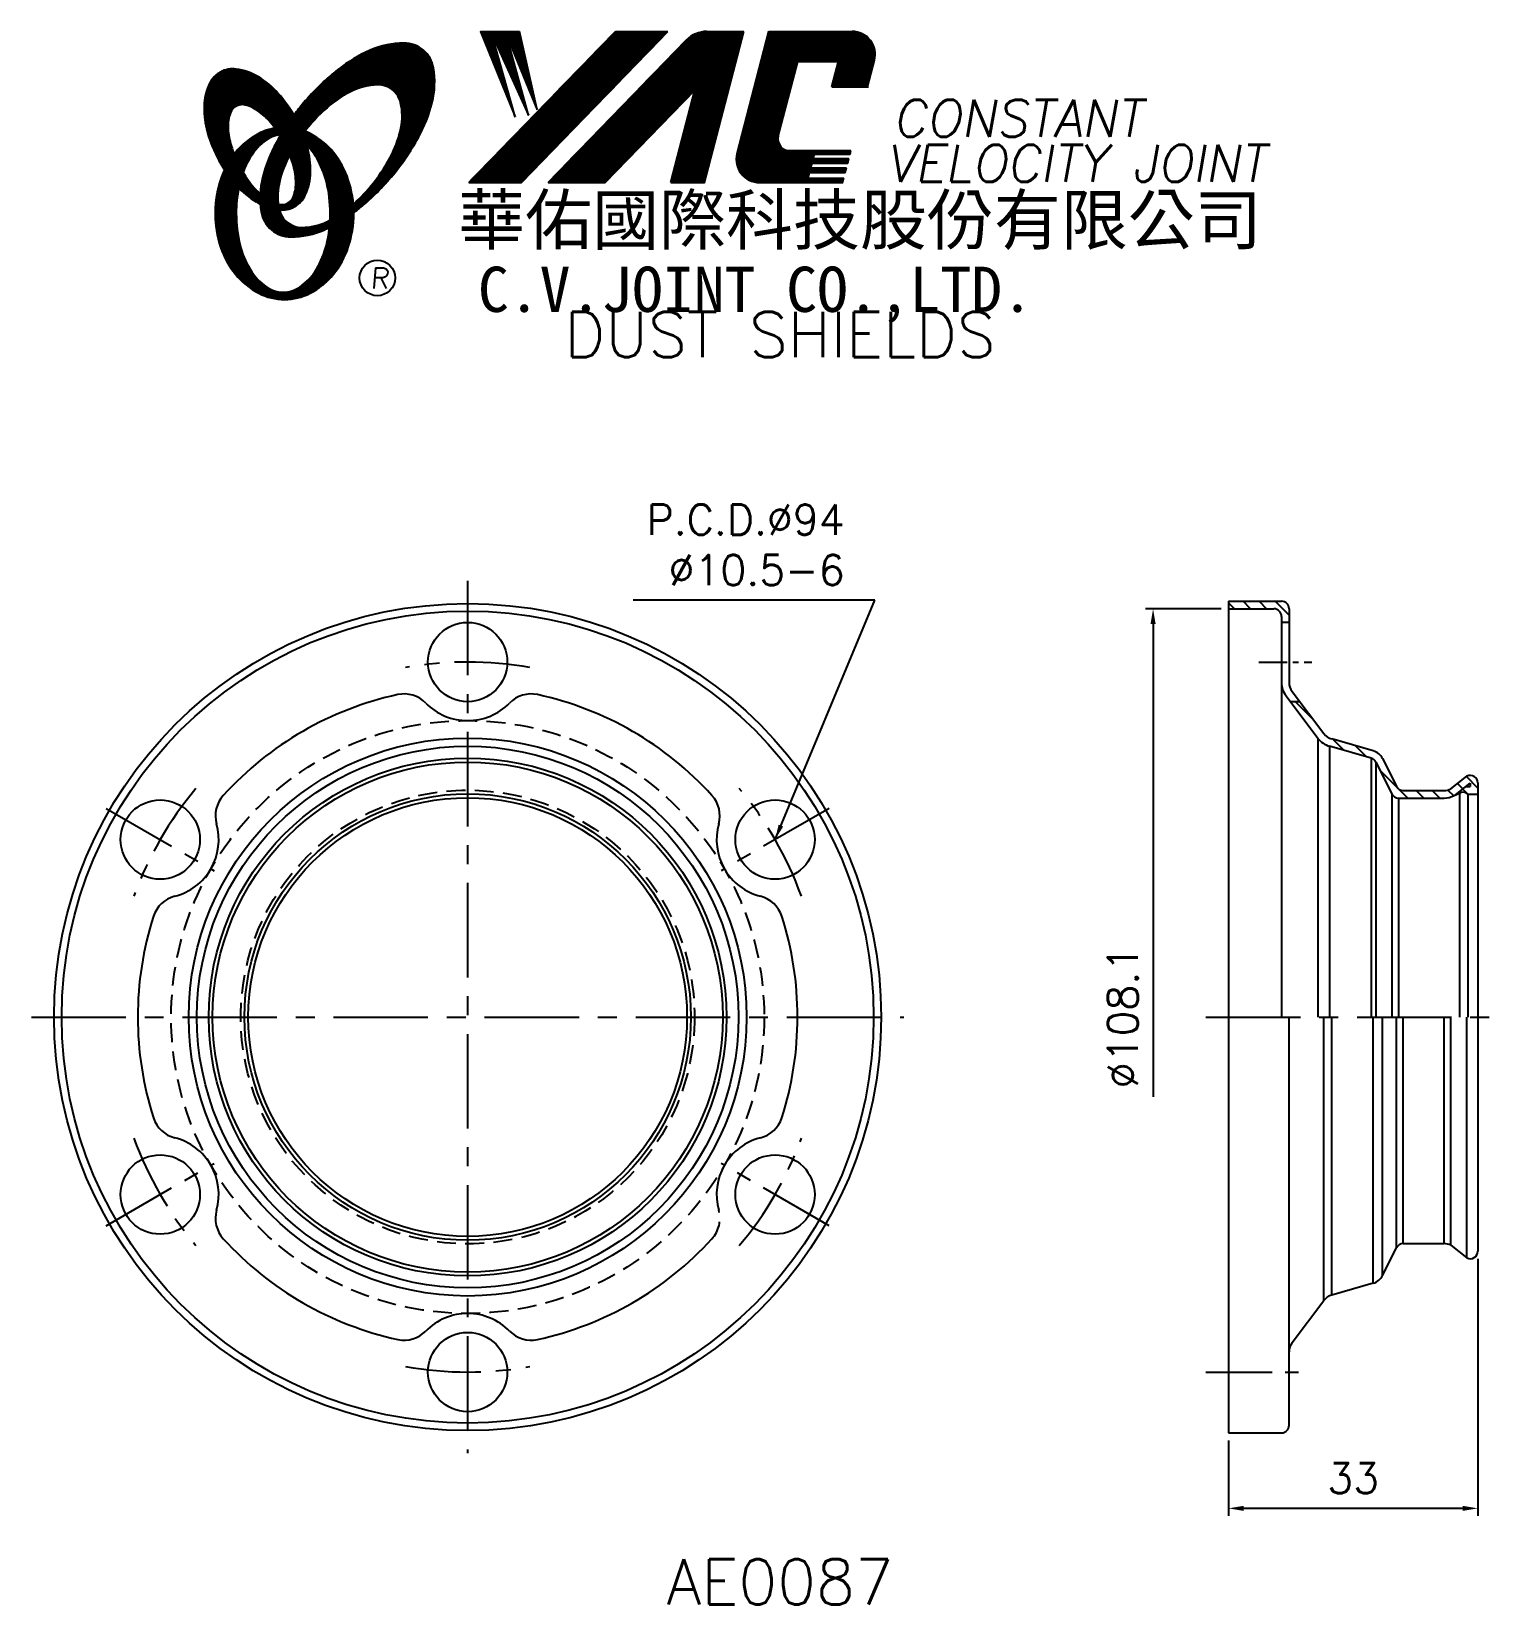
# Model space of a CAD drawing. Extents: x 76 to 271, y -3 to 206.
import ezdxf
from ezdxf.enums import TextEntityAlignment as Align

# ---------------------------------------------------------------- set-up
doc = ezdxf.new("R2010")
doc.units = 0
doc.header["$LTSCALE"] = 10
doc.header["$MEASUREMENT"] = 0
doc.linetypes.add('CENTER', pattern=[2, 1.25, -0.25, 0.25, -0.25])
doc.linetypes.add('HIDDEN', pattern=[0.375, 0.25, -0.125])
doc.layers.get('0').update_dxf_attribs({"linetype": 'CONTINUOUS'})
doc.layers.get('DEFPOINTS').update_dxf_attribs({"linetype": 'CONTINUOUS'})
doc.layers.add('4', color=4, linetype='CONTINUOUS')
doc.styles.add('CHINA', font='KAIU.TTF')
doc.styles.add('ITALICC', font='simplex.shx')
doc.dimstyles.new('STANDARD$0', dxfattribs={"dimtxt": 4, "dimasz": 2, "dimexe": 1, "dimexo": 1, "dimgap": 2, "dimtad": 1, "dimdec": 4, "dimzin": 10, "dimtxsty": 'ITALICC', "dimcen": 2, "dimclrd": 5, "dimclre": 5, "dimclrt": 18, "dimaunit": 1, "dimazin": 3, "dimtp": 0.1, "dimtfac": 0.7, "dimtdec": 4, "dimtmove": 0, "dimatfit": 3, "dimtolj": 1, "dimtzin": 10})
doc.dimstyles.new('STANDARD$7', dxfattribs={"dimtxt": 4, "dimasz": 2, "dimexe": 1, "dimexo": 1, "dimgap": 2, "dimtad": 1, "dimdec": 4, "dimzin": 10, "dimtxsty": 'ITALICC', "dimcen": -2, "dimclrd": 5, "dimclre": 5, "dimclrt": 18, "dimaunit": 1, "dimazin": 3, "dimtp": 2, "dimtfac": 0.75, "dimtdec": 4, "dimtmove": 0, "dimatfit": 3, "dimtolj": 1, "dimtzin": 10})
pattern_1 = [(45, (0.230744, -1.758614), (-0.00883883476, 0.00883883476), [])]
pattern_2 = [(45, (168.821289, -38.063024), (-0.00727476112, 0.00727476112), [])]

# ---------------------------------------------------------------- blocks, each defined once
blk = doc.blocks.new('*D13')
at = {"color": 5, "linetype": 'BYBLOCK'}
for p, q in [((233.91, 129.23), (223.91, 129.23)), ((224.91, 127.23), (224.91, 64.61))]:
    blk.add_line(p, q, dxfattribs=at)
blk.add_solid([(224.58, 127.23), (225.25, 127.23), (224.91, 129.23)], dxfattribs=at)
at = {"layer": 'DEFPOINTS', "color": 0, "linetype": 'BYBLOCK'}
for p in [(224.91, 129.23), (234.91, 129.23), (234.91, 21.13)]:
    blk.add_point(p, dxfattribs=at)
at = {"color": 18, "linetype": 'BYBLOCK', "insert": (220.91, 75.18), "char_height": 4, "attachment_point": 5, "rotation": 90, "style": 'ITALICC'}
blk.add_mtext('\\A1;∅108.1', dxfattribs=at)
blk = doc.blocks.new('*D14')
at = {"color": 5, "linetype": 'BYBLOCK'}
for p, q in [((267.91, 43.18), (267.91, 9.13)), ((234.91, 19.13), (234.91, 9.13)), ((265.91, 10.13), (236.91, 10.13))]:
    blk.add_line(p, q, dxfattribs=at)
for points in [[(236.91, 10.46), (236.91, 9.79), (234.91, 10.13)], [(265.91, 10.46), (265.91, 9.79), (267.91, 10.13)]]:
    blk.add_solid(points, dxfattribs=at)
at = {"layer": 'DEFPOINTS', "color": 0, "linetype": 'BYBLOCK'}
for p in [(267.91, 44.18), (234.91, 20.13), (234.91, 10.13)]:
    blk.add_point(p, dxfattribs=at)
at = {"color": 18, "linetype": 'BYBLOCK', "insert": (251.41, 14.13), "char_height": 4, "attachment_point": 5, "style": 'ITALICC'}
blk.add_mtext('\\A1;33', dxfattribs=at)

msp = doc.modelspace()

# ---------------------------------------------------------------- hatches: boundary and pattern name
at = {"layer": '4', "linetype": 'CONTINUOUS'}
h = msp.add_hatch(dxfattribs=at)
h.set_pattern_fill('ANSI31', color=5, scale=0.082305, style=0)
h.set_pattern_definition([(45, (0.230744, -1.758614), (-0.00727476112, 0.00727476112), [])])
h.paths.add_polyline_path([(122.26622, 198.60989, -0.172879177), (124.20769, 197.95132, -0.172879177), (125.29498, 196.21327, -0.104527385), (125.32276, 192.88508, -0.065680101), (124.15323, 189.48313, -0.051823203), (121.71281, 185.64074, -0.044272532), (119.03784, 182.8144, -0.020203161), (119.09143, 181.67648, 0.006517006), (119.49598, 181.98856, 0.049863361), (124.0494, 186.40162, 0.049863361), (127.63904, 191.62879, 0.063682799), (129.46008, 196.25613, 0.103597411), (129.64938, 200.8401, 0.177892575), (128.30077, 203.21038, 0.177892575), (125.73838, 204.14371, 0.103597411), (121.25058, 203.19066, 0.063682799), (116.99284, 200.62159, 0.049863361), (112.43942, 196.20853, 0.016070017), (111.16872, 194.60222, -0.007061632), (111.416, 194.16518, -0.031648676), (112.36858, 192.12861, -0.008069351), (112.80049, 192.69292, -0.051823203), (115.97887, 195.95137, -0.065680101), (119.0208, 197.87173, -0.104527385)])
h.paths.add_polyline_path([(109.19055, 185.44857, -0.065680101), (110.36008, 188.85053, -0.006063428), (110.60402, 189.32554, 0.027613469), (109.87718, 190.91361, 0.017011252), (109.34376, 191.84859, 0.007829282), (108.84978, 190.98136, 0.063682799), (107.02873, 186.35402, 0.103597411), (106.83944, 181.77004, 0.177892575), (108.18804, 179.39977, 0.177892575), (110.75043, 178.46644, 0.103597411), (115.23823, 179.41949, 0.008811776), (115.8652, 179.70956, 0.013922709), (115.94252, 180.67937, -0.009086703), (115.49251, 180.46193, -0.104527385), (112.24709, 179.72376, -0.172879177), (110.30562, 180.38233, -0.172879177), (109.21832, 182.12038, -0.104527385)])
h = msp.add_hatch(dxfattribs=at)
h.set_pattern_fill('ANSI31', color=5, scale=0.1, style=0)
h.set_pattern_definition(pattern_1)
h.paths.add_polyline_path([(160.68945, 205.67237), (153.73214, 205.67237), (134.31554, 185.66861), (141.27284, 185.66861)])
h.paths.add_polyline_path([(164.23634, 197.9068), (161.05597, 185.66861), (165.53695, 185.66861), (170.73539, 205.67237), (165.83866, 205.67237, 0.202785967), (163.10459, 204.51595), (144.81045, 185.66861), (152.35737, 185.66861)])
h.paths.add_polyline_path([(177.86345, 201.67395), (183.25717, 201.67395), (182.38815, 198.32994), (187.10497, 198.32994), (188.02169, 201.8575, 0.490800957), (185.07149, 205.67237), (174.03717, 205.67237), (169.83012, 189.48348, 0.490800957), (172.78032, 185.66861), (183.81463, 185.66861), (183.96908, 186.26292), (179.25226, 186.26292), (179.44562, 187.00701), (184.16245, 187.00701), (184.321, 187.61714), (179.60418, 187.61714), (179.76543, 188.23761), (184.48225, 188.23761), (184.63843, 188.8386), (179.92161, 188.8386), (180.07841, 189.44198), (184.79523, 189.44198), (184.91196, 189.89117), (176.77221, 189.89117, -0.490800957), (175.29711, 191.79861)])
h = msp.add_hatch(dxfattribs=at)
h.set_pattern_fill('ANSI31', color=1, scale=0.1, style=0)
h.set_pattern_definition(pattern_1)
h.paths.add_polyline_path([(141.04751, 205.67237), (135.87019, 205.67237), (140.44095, 194.36863), (137.37501, 205.32661), (142.20975, 194.60429), (139.26174, 205.32661), (143.38896, 195.31126)])
h = msp.add_hatch(dxfattribs=at)
h.set_pattern_fill('ANSI31', color=3, scale=0.082305, style=0)
h.set_pattern_definition(pattern_2)
h.paths.add_polyline_path([(106.46971, 199.66073, 0.106488277), (103.52783, 200.6993, 0.158297415), (101.43763, 200.30425, 0.158297415), (99.9783, 198.75657, 0.106488277), (99.26749, 195.7188, 0.071723199), (99.68553, 192.40584, 0.058080454), (101.23052, 188.59046, 0.058080454), (103.61156, 185.23266, 0.071723199), (106.1768, 183.09491, 0.020895977), (106.71699, 182.79292, -0.030777155), (106.70108, 184.16914, -0.042059526), (105.60473, 185.3319, -0.04691039), (103.98556, 187.81305, -0.04691039), (102.85728, 190.55254, -0.060581117), (102.45518, 192.8146, -0.10187153), (102.7668, 194.90281, -0.185892489), (103.54689, 195.79445, -0.185892489), (104.72353, 195.93257, -0.10187153), (106.62118, 195.00703, -0.060581117), (108.25802, 193.39476, -0.04691039), (109.87718, 190.91361, -0.04691039), (111.00546, 188.17413, -0.060581117), (111.40756, 185.91206, -0.10187153), (111.09594, 183.82386, -0.185892489), (110.31585, 182.93222, -0.185892489), (109.13921, 182.7941, -0.002013383), (109.09841, 182.80472, 0.021593804), (109.21832, 182.12038, 0.006477741), (109.23633, 182.04335, 0.14950097), (111.20888, 182.45138, 0.158297415), (112.66821, 183.99907, 0.106488277), (113.37903, 187.03684, 0.071723199), (112.96098, 190.3498, 0.058080454), (111.416, 194.16518, 0.058080454), (109.03495, 197.52297, 0.071723199)])
h = msp.add_hatch(dxfattribs=at)
h.set_pattern_fill('ANSI31', color=1, scale=0.082305, style=0)
h.set_pattern_definition(pattern_2)
h.paths.add_polyline_path([(107.56334, 191.33728, -0.120168026), (109.25513, 191.99067, 0.016865385), (108.65537, 192.87341, 0.076648372), (106.49914, 192.15449, 0.104809576), (103.41468, 189.64139, 0.005838257), (103.24774, 189.42919, 0.028089978), (103.98556, 187.81305, 0.014237292), (104.42769, 187.02801, -0.045767751), (105.35287, 188.96485, -0.106890197)])
h.paths.add_polyline_path([(103.53197, 181.58266, -0.048711043), (103.86207, 184.963, -0.007865741), (103.61156, 185.23266, -0.037695478), (101.97569, 187.35142, 0.03042545), (101.45036, 186.04745, 0.080710289), (100.72493, 181.58266, 0.080710289), (101.45036, 177.11787, 0.089265679), (103.41468, 173.52393, 0.104809576), (106.49914, 171.01083, 0.11926607), (109.90833, 170.18589, 0.11926607), (113.31752, 171.01083, 0.104809576), (116.40198, 173.52393, 0.089265679), (118.3663, 177.11787, 0.080710289), (119.09174, 181.58266, 0.080710289), (118.3663, 186.04745, 0.089265679), (116.40198, 189.64139, 0.104809576), (113.31752, 192.15449, 0.025513357), (112.62429, 192.46724, 0.004818181), (112.36858, 192.12861, -0.023722145), (112.9098, 190.53186, -0.065307489), (114.14498, 188.96485, -0.073950765), (115.45743, 185.76712, -0.060532391), (115.96589, 181.58266, -0.060532391), (115.45743, 177.3982, -0.073950765), (114.14498, 174.20047, -0.106890197), (111.93452, 171.82804, -0.153118262), (109.74893, 171.14266, -0.153118262), (107.56334, 171.82804, -0.106890197), (105.35287, 174.20047, -0.073950765), (104.04042, 177.3982, -0.060532391)])
h = msp.add_hatch(dxfattribs=at)
h.set_pattern_fill('ANSI31', color=5, scale=12, angle=90, style=0)
h.set_pattern_definition([(135, (3.6755, -3.6164), (-1.06066, -1.06066), [])])
h.paths.add_polyline_path([(242.9148, 129.22828, 0.414213562), (241.9148, 130.22828), (234.9148, 130.22828), (234.9148, 129.22828), (240.9148, 129.22828, -0.414213562), (241.9148, 128.22828), (241.9148, 127.42828), (242.9148, 127.42828)])
h.paths.add_polyline_path([(255.30826, 109.39136, 0.210229786), (254.06885, 110.41998), (248.55986, 111.99398, -0.16324673), (247.51136, 112.71428), (244.33953, 116.92828), (243.08792, 116.92828), (246.71239, 112.1129, 0.16324673), (248.28513, 111.03245), (253.79413, 109.45845, -0.210229786), (254.41384, 108.94414), (256.52038, 104.73106, 0.284079044), (257.4148, 104.17828), (263.44267, 104.17828, 0.116433821), (264.78431, 104.495), (265.44675, 104.82622, -0.303921968), (266.59361, 104.69348), (267.9148, 104.67828), (267.9148, 106.17833, 0.557536516), (266.46759, 107.07276), (264.33709, 105.38942, -0.116433821), (263.44267, 105.17828), (258.03284, 105.17828, -0.284079044), (257.13841, 105.73106)])
h.paths.add_polyline_path([(266.9148, 106.15163), (266.9148, 105.68985), (266.33874, 105.69648)], flags=16)

# ---------------------------------------------------------------- linework, layer by layer
at = {"layer": '4', "color": 5, "linetype": 'CONTINUOUS'}
for p, q in [((134.31554, 185.66861), (153.73214, 205.67237)), ((141.27284, 185.66861), (160.68945, 205.67237)), ((144.81045, 185.66861), (163.10459, 204.51595)), ((153.73214, 205.67237), (160.68945, 205.67237)), ((165.53695, 185.66861), (170.73539, 205.67237)), ((165.83866, 205.67237), (170.73539, 205.67237)), ((169.83012, 189.48348), (174.03717, 205.67237)), ((174.03717, 205.67237), (185.07149, 205.67237)), ((175.29711, 191.79861), (177.86345, 201.67395)), ((177.86345, 201.67395), (183.25717, 201.67395)), ((182.38815, 198.32994), (183.25717, 201.67395)), ((187.10497, 198.32994), (188.02169, 201.8575)), ((152.35737, 185.66861), (164.23634, 197.9068)), ((161.05597, 185.66861), (164.23634, 197.9068)), ((182.38815, 198.32994), (187.2554, 198.32994)), ((176.77221, 189.89117), (184.91196, 189.89117)), ((184.79523, 189.44198), (184.91196, 189.89117)), ((179.60418, 187.61714), (179.76543, 188.23761)), ((179.60418, 187.61714), (184.321, 187.61714)), ((179.76543, 188.23761), (184.48225, 188.23761)), ((179.92161, 188.8386), (180.07841, 189.44198)), ((179.92161, 188.8386), (184.63843, 188.8386)), ((180.07841, 189.44198), (184.79523, 189.44198)), ((184.16245, 187.00701), (184.321, 187.61714)), ((184.48225, 188.23761), (184.63843, 188.8386)), ((134.31554, 185.66861), (141.27284, 185.66861)), ((144.81045, 185.66861), (152.35737, 185.66861)), ((161.05597, 185.66861), (165.53695, 185.66861)), ((172.78032, 185.66861), (183.81463, 185.66861)), ((179.25226, 186.26292), (179.44562, 187.00701)), ((179.25226, 186.26292), (183.96908, 186.26292)), ((179.44562, 187.00701), (184.16245, 187.00701)), ((183.81463, 185.66861), (183.96908, 186.26292))]:
    msp.add_line(p, q, dxfattribs=at)
at = {"layer": '4', "color": 1, "linetype": 'CONTINUOUS'}
for p, q in [((135.87019, 205.67237), (141.04751, 205.67237)), ((135.87019, 205.67237), (140.44095, 194.36863)), ((140.44095, 194.36863), (137.37501, 205.32661)), ((137.37501, 205.32661), (142.20975, 194.60429)), ((139.26174, 205.32661), (143.38896, 195.31126)), ((142.20975, 194.60429), (139.26174, 205.32661)), ((143.38896, 195.31126), (141.04751, 205.67237))]:
    msp.add_line(p, q, dxfattribs=at)
at = {"layer": '4', "color": 5, "linetype": 'CENTER'}
for p, q in [((134.16482, 132.92828), (134.16482, 17.42828)), ((76.41482, 75.17828), (191.91482, 75.17828)), ((231.9148, 75.17828), (270.9148, 75.17828))]:
    msp.add_line(p, q, dxfattribs=at)
at = {"layer": '4', "color": 7, "linetype": 'CONTINUOUS'}
for p, q in [((234.9148, 130.22828), (234.9148, 20.12828)), ((234.9148, 130.22828), (241.9148, 130.22828)), ((234.9148, 129.22828), (240.9148, 129.22828)), ((242.9148, 129.22828), (242.9148, 119.48971)), ((241.9148, 128.22828), (241.9148, 75.17828)), ((242.9148, 127.42828), (241.9148, 127.42828)), ((242.5179, 117.68559), (246.71239, 112.1129)), ((244.33953, 116.92828), (243.08792, 116.92828)), ((243.31687, 118.28696), (247.51136, 112.71428)), ((246.71239, 112.1129), (246.71239, 75.17828)), ((248.28513, 111.03245), (248.28513, 75.17828)), ((253.79413, 109.45845), (248.28513, 111.03245)), ((254.06885, 110.41998), (248.55986, 111.99398)), ((253.79413, 109.45845), (253.79413, 75.17828)), ((254.41384, 108.94414), (254.41384, 75.17828)), ((254.41384, 108.94414), (256.52038, 104.73106)), ((255.30826, 109.39136), (257.13841, 105.73106)), ((256.4148, 107.17828), (256.4148, 107.17828)), ((264.33709, 105.38942), (266.46759, 107.07276)), ((256.52038, 104.73106), (256.52038, 75.17828)), ((257.4148, 104.17828), (257.4148, 75.17828)), ((257.4148, 104.17828), (263.44267, 104.17828)), ((258.03284, 105.17828), (263.44267, 105.17828)), ((264.78431, 104.495), (265.46759, 104.83664)), ((264.95705, 104.60478), (266.9148, 106.15163)), ((265.46759, 104.83664), (265.46759, 75.17828)), ((266.33874, 105.69648), (266.9148, 105.68985)), ((266.59361, 104.69348), (266.59361, 75.17828)), ((266.59361, 104.69348), (267.9148, 104.67828)), ((266.9148, 106.15163), (266.9148, 105.68985)), ((267.9148, 106.17833), (267.9148, 44.17823)), ((242.9148, 21.42828), (242.9148, 75.17828)), ((247.51136, 37.64228), (247.51136, 75.17828)), ((248.55986, 38.36258), (248.55986, 75.17828)), ((254.06885, 39.93658), (254.06885, 75.17828)), ((255.30826, 40.9652), (255.30826, 75.17828)), ((257.13841, 44.62549), (257.13841, 75.17828)), ((258.03284, 45.17828), (258.03284, 75.17828)), ((263.44267, 45.17828), (263.44267, 75.17828)), ((264.33709, 44.96713), (264.33709, 75.17828)), ((266.46759, 43.2838), (266.46759, 75.17828)), ((255.30826, 40.9652), (257.13841, 44.62549)), ((258.03284, 45.17828), (263.44267, 45.17828)), ((264.33709, 44.96713), (266.46759, 43.2838)), ((264.33709, 44.96713), (266.46759, 43.2838)), ((256.4148, 43.17828), (256.4148, 43.17828)), ((254.06885, 39.93658), (248.55986, 38.36258)), ((254.06885, 39.93658), (248.55986, 38.36258)), ((243.31687, 32.06959), (247.51136, 37.64228)), ((243.31687, 32.06959), (247.51136, 37.64228)), ((242.9148, 21.12828), (242.9148, 30.86684)), ((242.9148, 21.42828), (242.9148, 30.86684)), ((234.9148, 20.12828), (241.9148, 20.12828))]:
    msp.add_line(p, q, dxfattribs=at)
at = {"layer": '4', "color": 5, "linetype": 'CENTER', "ltscale": 0.3}
msp.add_line((238.9148, 122.17828), (245.9148, 122.17828), dxfattribs=at)
at = {"layer": '4', "color": 5, "linetype": 'CENTER', "ltscale": 0.8}
for p, q in [((86.31691, 102.80328), (100.60633, 94.55328)), ((182.01272, 102.80328), (167.7233, 94.55328)), ((86.31691, 47.55328), (100.60633, 55.80328)), ((182.01272, 47.55328), (167.7233, 55.80328))]:
    msp.add_line(p, q, dxfattribs=at)
at = {"layer": '4', "color": 5, "linetype": 'CENTER', "ltscale": 0.7}
msp.add_line((231.9148, 28.17828), (245.9148, 28.17828), dxfattribs=at)
at = {"layer": '4', "color": 5, "linetype": 'CONTINUOUS'}
for points in [[(119.09143, 181.67648, 0.006517006), (119.49598, 181.98856, 0.049863361), (124.0494, 186.40162, 0.049863361), (127.63904, 191.62879, 0.063682799), (129.46008, 196.25613, 0.103597411), (129.64938, 200.8401, 0.177892575), (128.30077, 203.21038, 0.177892575), (125.73838, 204.14371, 0.103597411), (121.25058, 203.19066, 0.063682799), (116.99284, 200.62159, 0.049863361), (112.43942, 196.20853, 0.016070017), (111.16872, 194.60222)], [(119.03784, 182.8144, 0.044272532), (121.71281, 185.64074, 0.051823203), (124.15323, 189.48313, 0.065680101), (125.32276, 192.88508, 0.104527385), (125.29498, 196.21327, 0.172879177), (124.20769, 197.95132, 0.172879177), (122.26622, 198.60989, 0.104527385), (119.0208, 197.87173, 0.065680101), (115.97887, 195.95137, 0.051823203), (112.80049, 192.69292, 0.008069351), (112.36858, 192.12861)], [(109.34376, 191.84859, 0.007829282), (108.84978, 190.98136, 0.063682799), (107.02873, 186.35402, 0.103597411), (106.83944, 181.77004, 0.177892575), (108.18804, 179.39977, 0.177892575), (110.75043, 178.46644, 0.103597411), (115.23823, 179.41949, 0.008811776), (115.8652, 179.70956, 0.008811776)], [(110.60402, 189.32554, 0.006063428), (110.36008, 188.85053, 0.065680101), (109.19055, 185.44857, 0.104527385), (109.21832, 182.12038, 0.172879177), (110.30562, 180.38233, 0.172879177), (112.24709, 179.72376, 0.104527385), (115.49251, 180.46193, 0.009086703), (115.94252, 180.67937, 0.009086703)]]:
    msp.add_lwpolyline(points, format="xyb", dxfattribs=at)
at = {"layer": '4', "color": 3, "linetype": 'CONTINUOUS'}
for points in [[(109.23633, 182.04335, 0.14950097), (111.20888, 182.45138, 0.158297415), (112.66821, 183.99907, 0.106488277), (113.37903, 187.03684, 0.071723199), (112.96098, 190.3498, 0.058080454), (111.416, 194.16518, 0.058080454), (109.03495, 197.52297, 0.071723199), (106.46971, 199.66073, 0.106488277), (103.52783, 200.6993, 0.158297415), (101.43763, 200.30425, 0.158297415), (99.9783, 198.75657, 0.106488277), (99.26749, 195.7188, 0.071723199), (99.68553, 192.40584, 0.058080454), (101.23052, 188.59046, 0.058080454), (103.61156, 185.23266, 0.071723199), (106.1768, 183.09491, 0.020895977), (106.71699, 182.79292, 0.020895977)], [(109.09841, 182.80472, 0.002013383), (109.13921, 182.7941, 0.185892489), (110.31585, 182.93222, 0.185892489), (111.09594, 183.82386, 0.10187153), (111.40756, 185.91206, 0.060581117), (111.00546, 188.17413, 0.04691039), (109.87718, 190.91361, 0.04691039), (108.25802, 193.39476, 0.060581117), (106.62118, 195.00703, 0.10187153), (104.72353, 195.93257, 0.185892489), (103.54689, 195.79445, 0.185892489), (102.7668, 194.90281, 0.10187153), (102.45518, 192.8146, 0.060581117), (102.85728, 190.55254, 0.04691039), (103.98556, 187.81305, 0.04691039), (105.60473, 185.3319, 0.042059526), (106.70108, 184.16914, 0.042059526)]]:
    msp.add_lwpolyline(points, format="xyb", dxfattribs=at)
at = {"layer": '4', "color": 1, "linetype": 'CONTINUOUS'}
for points in [[(101.97569, 187.35142, 0.03042545), (101.45036, 186.04745, 0.080710289), (100.72493, 181.58266, 0.080710289), (101.45036, 177.11787, 0.089265679), (103.41468, 173.52393, 0.104809576), (106.49914, 171.01083, 0.11926607), (109.90833, 170.18589, 0.11926607), (113.31752, 171.01083, 0.104809576), (116.40198, 173.52393, 0.089265679), (118.3663, 177.11787, 0.080710289), (119.09174, 181.58266, 0.080710289), (118.3663, 186.04745, 0.089265679), (116.40198, 189.64139, 0.104809576), (113.31752, 192.15449, 0.025513357), (112.62429, 192.46724, 0.025513357)], [(108.65537, 192.87341, 0.076648372), (106.49914, 192.15449, 0.104809576), (103.41468, 189.64139, 0.005838257), (103.24774, 189.42919, 0.005838257)], [(109.25513, 191.99067, 0.120168026), (107.56334, 191.33728, 0.106890197), (105.35287, 188.96485, 0.045767751), (104.42769, 187.02801, 0.045767751)], [(103.86207, 184.963, 0.048711043), (103.53197, 181.58266, 0.060532391), (104.04042, 177.3982, 0.073950765), (105.35287, 174.20047, 0.106890197), (107.56334, 171.82804, 0.153118262), (109.74893, 171.14266, 0.153118262), (111.93452, 171.82804, 0.106890197), (114.14498, 174.20047, 0.073950765), (115.45743, 177.3982, 0.060532391), (115.96589, 181.58266, 0.060532391), (115.45743, 185.76712, 0.073950765), (114.14498, 188.96485, 0.065307489), (112.9098, 190.53186)]]:
    msp.add_lwpolyline(points, format="xyb", dxfattribs=at)
at = {"layer": '4', "color": 5, "linetype": 'CONTINUOUS'}
msp.add_circle((122.21257, 173.03694), 2.35282, dxfattribs=at)
at = {"layer": '4', "color": 7, "linetype": 'CONTINUOUS'}
for centre, radius in [((134.16482, 75.17828), 54.75), ((134.16482, 75.17828), 53.75), ((134.16482, 122.17828), 5.25), ((134.16482, 75.17828), 36.93463), ((134.16482, 75.17828), 35.85418), ((134.16482, 75.17828), 34.28018), ((134.16482, 75.17828), 33.76587), ((134.16482, 75.17828), 29.55279), ((134.16482, 75.17828), 29.03738), ((93.46162, 98.67828), 5.25), ((174.86801, 98.67828), 5.25), ((93.46162, 51.67828), 5.25), ((174.86801, 51.67828), 5.25), ((134.16482, 28.17828), 5.25)]:
    msp.add_circle(centre, radius, dxfattribs=at)
at = {"layer": '4', "color": 5, "linetype": 'HIDDEN'}
for radius in [39.25, 30.03738]:
    msp.add_circle((134.16482, 75.17828), radius, dxfattribs=at)
at = {"layer": '4', "color": 5, "linetype": 'CONTINUOUS'}
for centre, radius, start, end in [((165.83866, 201.86213), 3.81024, 90, 135.8533387), ((185.07149, 202.62418), 3.04819, 345.4326059, 90), ((176.77221, 191.41527), 1.5241, 165.4326059, 270), ((172.78032, 188.7168), 3.04819, 165.4326059, 270)]:
    msp.add_arc(centre, radius, start, end, dxfattribs=at)
at = {"layer": '4', "color": 7, "linetype": 'CONTINUOUS'}
for centre, radius, start, end in [((240.9148, 128.22828), 1, 0, 90), ((241.9148, 129.22828), 1, 360, 90), ((244.9148, 119.48971), 3, 180, 216.9683439), ((244.9148, 119.48971), 2, 180, 216.9683439), ((134.16482, 75.17828), 43.67735, 102.2152559, 137.7847441), ((125.76968, 113.95731), 4, 44.3994471, 102.2152559), ((134.16482, 122.17828), 7.75, 224.3994471, 315.6005529), ((142.55995, 113.95731), 4, 77.7847441, 135.6005529), ((134.16482, 75.17828), 43.67735, 42.2152559, 77.7847441), ((249.1093, 113.91702), 2, 216.9683439, 254.0546041), ((249.1093, 113.91702), 3, 216.9683439, 254.0546041), ((253.51941, 108.49693), 2, 26.5650512, 74.0546041), ((253.51941, 108.49693), 1, 26.5650512, 74.0546041), ((266.9148, 106.17833), 1, 0, 116.5650512), ((104.77875, 101.83819), 4, 137.7847441, 195.6005529), ((163.55088, 101.83819), 4, 344.3994471, 42.2152559), ((257.4148, 105.17828), 1, 206.5650512, 270), ((258.03284, 106.17828), 1, 206.5650512, 270), ((263.44267, 107.17828), 2, 270, 296.5650512), ((263.44267, 107.17828), 2, 270, 296.5650512), ((263.44267, 107.17828), 3, 270, 296.5650512), ((265.92108, 103.90361), 1.0374, 49.5876727, 115.9217135), ((93.46162, 98.67828), 7.75, 284.3994471, 15.6005529), ((174.86801, 98.67828), 7.75, 164.3994471, 255.6005529), ((96.38362, 87.2974), 4, 104.3994471, 162.2152559), ((171.94601, 87.2974), 4, 17.7847441, 75.6005529), ((134.16482, 75.17828), 43.67735, 162.2152559, 197.7847441), ((134.16482, 75.17828), 43.67735, 342.2152559, 17.7847441), ((96.38362, 63.05916), 4, 197.7847441, 255.6005529), ((171.94601, 63.05916), 4, 284.3994471, 342.2152559), ((93.46162, 51.67828), 7.75, 344.3994471, 75.6005529), ((174.86801, 51.67828), 7.75, 104.3994471, 195.6005529), ((104.77875, 48.51836), 4, 164.3994471, 222.2152559), ((134.16482, 75.17828), 43.67735, 222.2152559, 257.7847441), ((134.16482, 75.17828), 43.67735, 282.2152559, 317.7847441), ((258.03284, 44.17828), 1, 90, 153.4349488), ((263.44267, 43.17828), 2, 63.4349488, 90), ((263.44267, 43.17828), 2, 63.4349488, 90), ((263.44267, 43.17828), 2, 63.4349488, 90), ((263.44267, 43.17828), 2, 63.4349488, 90), ((266.9148, 44.17823), 1, 243.4349488, 0), ((253.51941, 41.85962), 2, 285.9453959, 333.4349488), ((249.1093, 36.43953), 2, 105.9453959, 143.0316561), ((249.1093, 36.43953), 2, 105.9453959, 143.0316561), ((134.16482, 28.17828), 7.75, 44.3994471, 135.6005529), ((125.76968, 36.39924), 4, 257.7847441, 315.6005529), ((142.55995, 36.39924), 4, 224.3994471, 282.2152559), ((244.9148, 30.86684), 2, 143.0316561, 180), ((244.9148, 30.86684), 2, 143.0316561, 180), ((244.9148, 30.86684), 2, 143.0316561, 180), ((241.9148, 21.12828), 1, 270, 0)]:
    msp.add_arc(centre, radius, start, end, dxfattribs=at)
at = {"layer": '4', "color": 5, "linetype": 'CENTER', "ltscale": 0.8}
for start, end in [(79.9298056, 100.0701944), (139.9298056, 160.0701944), (19.9298056, 40.0701944), (199.9298056, 220.0701944), (319.9298056, 340.0701944), (259.9298056, 280.0701944)]:
    msp.add_arc((134.16482, 75.17828), 47, start, end, dxfattribs=at)
at = {"layer": '4', "color": 7, "linetype": 'HIDDEN'}
msp.add_arc((163.55088, 48.51836), 4, 317.7847441, 15.6005529, dxfattribs=at)

# ---------------------------------------------------------------- texts
at = {"layer": '4', "color": 5, "linetype": 'CONTINUOUS', "style": 'ITALICC'}
for s, height, oblique, p in [('CONSTANT', 4.9, 10, (190.46435, 191.73908)), ('VELOCITY JOINT', 4.9, 10, (189.58612, 185.74369)), ('R', 2.75625, 5, (121.25389, 171.62734))]:
    msp.add_text(s, height=height, dxfattribs=dict(at, oblique=oblique)).set_placement(p)
at = {"layer": '4', "color": 7, "linetype": 'CONTINUOUS', "style": 'CHINA'}
for s, height, p in [('華佑國際科技股份有限公司', 6.5, (132.90218, 177.47876)), ('C.V.JOINT CO.,LTD.', 6, (135.53081, 168.53254))]:
    msp.add_text(s, height=height, dxfattribs=at).set_placement(p)
at = {"layer": '4', "color": 18, "linetype": 'CONTINUOUS', "style": 'ITALICC'}
for s, p in [('DUST SHIELDS', (175.53354, 162.53972)), ('AE0087', (175.53354, -2.60767))]:
    msp.add_text(s, height=6, dxfattribs=at).set_placement(p, align=Align.CENTER)
at = {"layer": '4', "color": 18, "linetype": 'CONTINUOUS', "insert": (184.08009, 137.69864), "char_height": 4, "attachment_point": 6, "style": 'ITALICC'}
msp.add_mtext('\\A1;P.C.D.%%C94\\P%%C10.5-6', dxfattribs=at)

# ---------------------------------------------------------------- dimensions: what is measured, and where the dimension line sits
at = {"layer": '4', "color": 7, "linetype": 'CONTINUOUS'}
dim = msp.add_linear_dim(base=(224.91482, 129.22828), p1=(234.9148, 21.12828), p2=(234.9148, 129.22828), angle=90, text='%%C108.1', dimstyle='STANDARD$0', override={"dimcen": -2, "dimse1": 1, "dimsd1": 1}, dxfattribs=at)
dim.commit()
dim.dimension.update_dxf_attribs({"geometry": '*D13', "text_midpoint": (220.91482, 75.17828)})
dim = msp.add_linear_dim(base=(234.9148, 10.12831), p1=(267.9148, 44.17823), p2=(234.9148, 20.12828), text='33', dimstyle='STANDARD$0', dxfattribs=at)
dim.commit()
dim.dimension.update_dxf_attribs({"geometry": '*D14', "text_midpoint": (251.4148, 14.12831)})

# ---------------------------------------------------------------- leaders
at = {"layer": '4', "color": 5, "linetype": 'CONTINUOUS', "annotation_type": 0, "has_hookline": 1, "hookline_direction": 1, "text_width": 28}
msp.add_leader([(174.86801, 98.67828), (188.08009, 130.36531), (186.08009, 130.36531)], dimstyle='STANDARD$7', dxfattribs=at)

doc.saveas('drawing.dxf')
